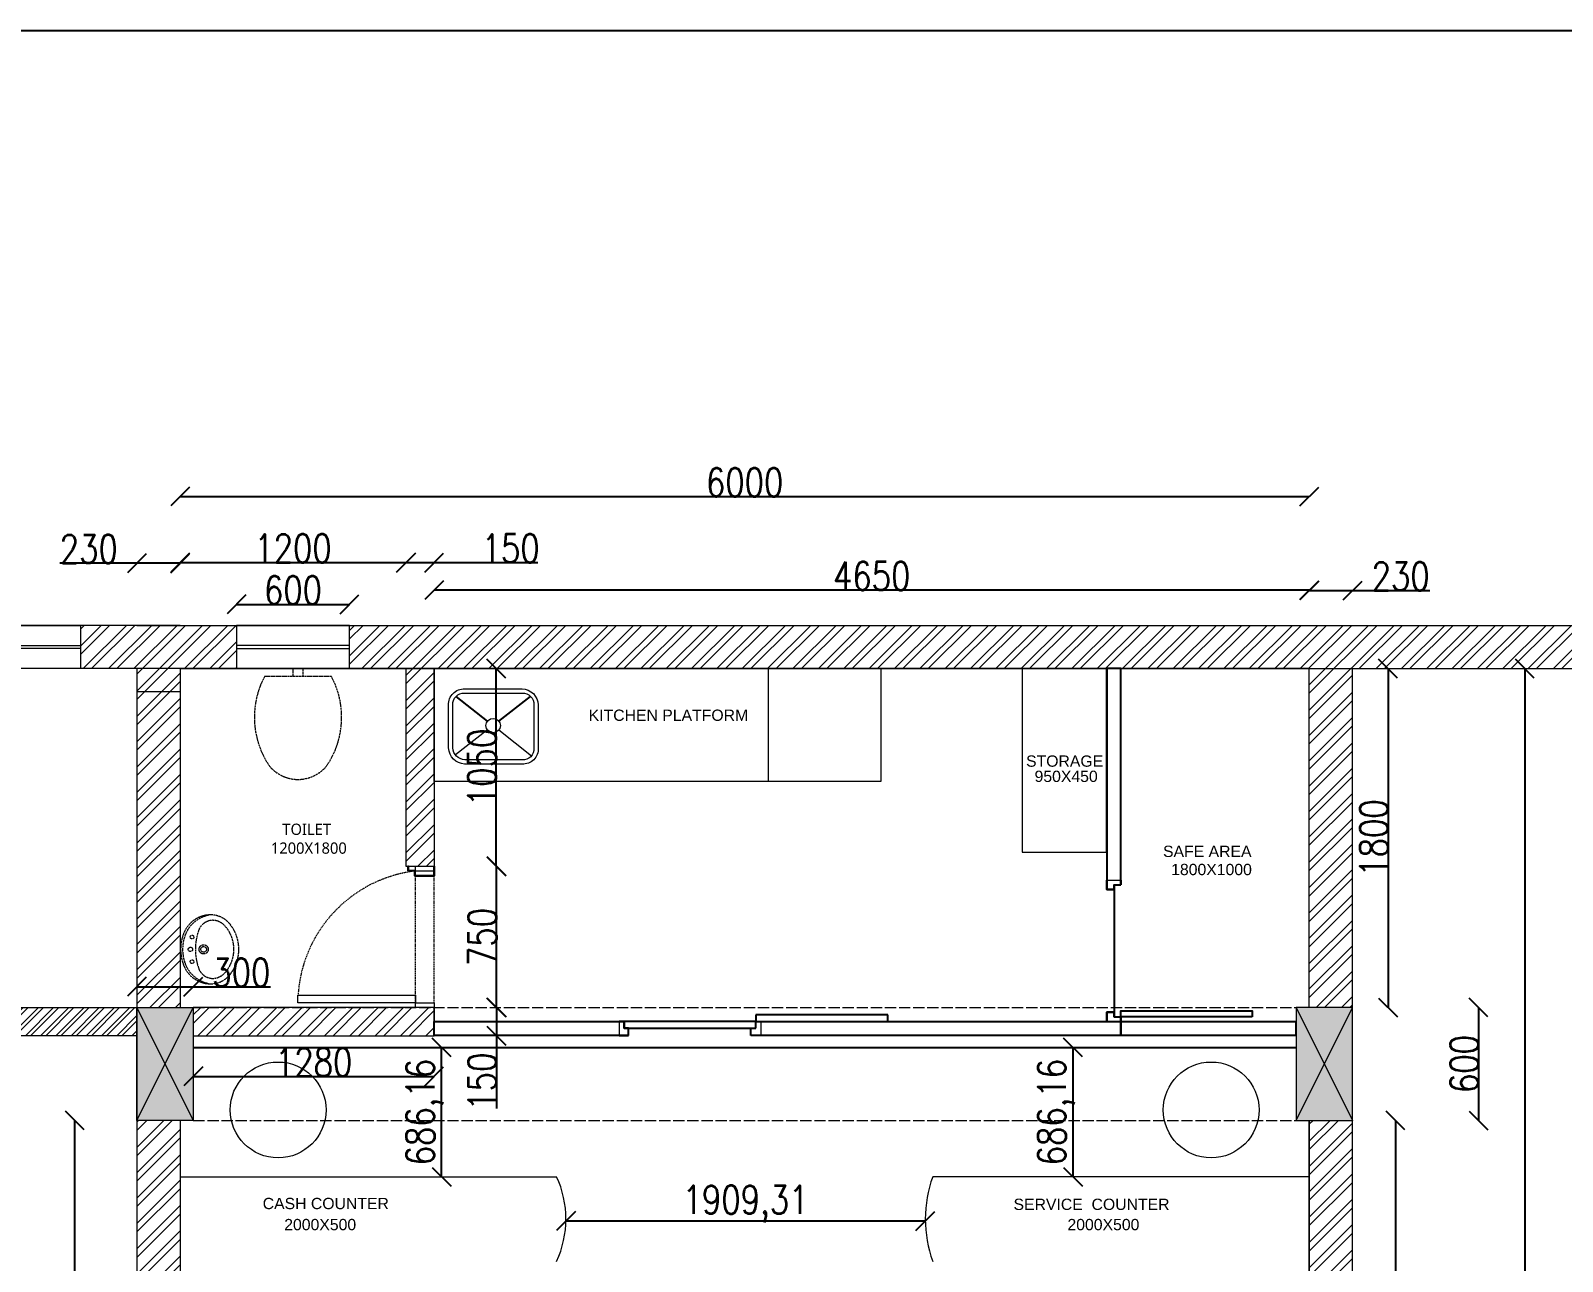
# Model space of a CAD drawing. Header units: millimetres. Extents: x 1926 to 160733, y 10813 to 39285.
# Drawn here: x 66529 to 74667, y 28778 to 35316 of the extents above; entities that cross this region are included whole.
import ezdxf

# ---------------------------------------------------------------- set-up
doc = ezdxf.new("R2010")
doc.units = ezdxf.units.MM
doc.linetypes.add('ACAD_ISO02W100', pattern=[15, 12, -3])
doc.linetypes.add('HIDDEN', pattern=[9.525, 6.35, -3.175])
doc.layers.get('Defpoints').update_dxf_attribs({"lineweight": 0})
for name, color, linetype, lineweight in [('C-DOOR', 7, 'HIDDEN', 0), ('COLOUNM', 7, 'Continuous', 0), ('FURN', 252, 'Continuous', 0), ('furn 2', 253, 'ACAD_ISO02W100', 0), ('furn1', 7, 'Continuous', 0), ('hatch', 7, 'Continuous', 0), ('wall', 250, 'Continuous', 0)]:
    doc.layers.add(name, color=color, linetype=linetype, lineweight=lineweight)
doc.layers.add('ELE', color=7, linetype='Continuous', lineweight=0, true_color=0x575c5a)
doc.layers.add('glass', color=7, linetype='Continuous', lineweight=5, true_color=0x0082ad)
doc.styles.add('DIM_FONT', font='SIMPLEX.shx', dxfattribs={"width": 0.8})
doc.styles.get("Standard").update_dxf_attribs({"font": 'arial.ttf'})
doc.dimstyles.new('ISO-25', dxfattribs={"dimtxt": 2.5, "dimasz": 2.5, "dimexe": 1.25, "dimexo": 0.625, "dimtad": 1, "dimtxsty": 'Standard', "dimcen": 2.5, "dimadec": 0, "dimazin": 0, "dimtfac": 1, "dimtmove": 0, "dimatfit": 3, "dimfxl": 1, "dimarcsym": 0})

# ---------------------------------------------------------------- blocks, each defined once
blk = doc.blocks.new('A$C51D124C1')
at = {"layer": 'C-DOOR'}
for p, q in [((25, 100), (725, 100)), ((25, 0), (725, 0))]:
    blk.add_line(p, q, dxfattribs=at)
blk.add_arc((21.1, 15.4), 709, 6.8545, 86.46385, dxfattribs=at)
blk.add_arc((21.1, 15.4), 709, 6.8545, 86.46385, dxfattribs=at)
at = {"layer": 'ELE'}
for points in [[(25, 725), (65, 725), (65, 100), (25, 100)], [(25, 725), (65, 725), (65, 100), (25, 100)], [(25, 0), (0, 0), (0, 100), (25, 100)], [(25, 0), (0, 0), (0, 100), (25, 100)], [(750, 0), (725, 0), (725, 100), (750, 100)], [(750, 0), (725, 0), (725, 100), (750, 100)]]:
    blk.add_lwpolyline(points, close=True, dxfattribs=at)
blk = doc.blocks.new('_Oblique')
at = {"color": 0, "linetype": 'ByBlock', "lineweight": -2}
blk.add_line((-0.5, -0.5), (0.5, 0.5), dxfattribs=at)
blk = doc.blocks.new('*D230')
at = {"color": 0, "lineweight": -2, "transparency": 16777216}
blk.add_line((69373.1, 28992.1), (71282.5, 28992.1), dxfattribs=at)
at = {"layer": 'Defpoints', "color": 0, "transparency": 16777216}
for p in [(69373.1, 29002.3), (71282.5, 29002.3), (71282.5, 28992.1)]:
    blk.add_point(p, dxfattribs=at)
at = {"color": 0, "lineweight": -2, "transparency": 16777216, "xscale": 100, "yscale": 100, "zscale": 100, "rotation": 180}
blk.add_blockref('_Oblique', (69373.1, 28992.1), dxfattribs=at)
at = {"color": 0, "lineweight": -2, "transparency": 16777216, "xscale": 100, "yscale": 100, "zscale": 100}
blk.add_blockref('_Oblique', (71282.5, 28992.1), dxfattribs=at)
at = {"color": 0, "transparency": 16777216, "insert": (70327.8, 29082), "char_height": 150, "attachment_point": 5, "style": 'DIM_FONT'}
blk.add_mtext('1909,31', dxfattribs=at)
blk = doc.blocks.new('*D244')
at = {"color": 0, "lineweight": -2, "transparency": 16777216}
blk.add_line((68712.7, 29227), (68712.7, 29913.2), dxfattribs=at)
at = {"layer": 'Defpoints', "color": 0, "transparency": 16777216}
for p in [(68703.4, 29913.2), (68712.7, 29913.2), (68703.4, 29227)]:
    blk.add_point(p, dxfattribs=at)
at = {"color": 0, "lineweight": -2, "transparency": 16777216, "xscale": 100, "yscale": 100, "zscale": 100}
for p, rotation in [((68712.7, 29913.2), 90), ((68712.7, 29227), 270)]:
    blk.add_blockref('_Oblique', p, dxfattribs=dict(at, rotation=rotation))
at = {"color": 0, "transparency": 16777216, "insert": (68622.7, 29570.1), "char_height": 150, "attachment_point": 5, "rotation": 90, "style": 'DIM_FONT'}
blk.add_mtext('686,16', dxfattribs=at)
blk = doc.blocks.new('*D245')
at = {"color": 0, "lineweight": -2, "transparency": 16777216}
blk.add_line((72067.3, 29227), (72067.3, 29913.2), dxfattribs=at)
at = {"layer": 'Defpoints', "color": 0, "transparency": 16777216}
for p in [(72067.3, 29913.2), (72067.3, 29913.2), (72067.3, 29227)]:
    blk.add_point(p, dxfattribs=at)
at = {"color": 0, "lineweight": -2, "transparency": 16777216, "xscale": 100, "yscale": 100, "zscale": 100}
for p, rotation in [((72067.3, 29913.2), 90), ((72067.3, 29227), 270)]:
    blk.add_blockref('_Oblique', p, dxfattribs=dict(at, rotation=rotation))
at = {"color": 0, "transparency": 16777216, "insert": (71977.4, 29570.1), "char_height": 150, "attachment_point": 5, "rotation": 90, "style": 'DIM_FONT'}
blk.add_mtext('686,16', dxfattribs=at)
blk = doc.blocks.new('*D272')
at = {"color": 0, "lineweight": -2, "transparency": 16777216}
blk.add_line((67322.9, 32489.3), (68522.9, 32489.3), dxfattribs=at)
at = {"layer": 'Defpoints', "color": 0, "transparency": 16777216}
for p in [(68522.9, 32489.3), (67322.9, 32072.6), (68522.9, 32072.6)]:
    blk.add_point(p, dxfattribs=at)
at = {"color": 0, "lineweight": -2, "transparency": 16777216, "xscale": 100, "yscale": 100, "zscale": 100, "rotation": 180}
blk.add_blockref('_Oblique', (67322.9, 32489.3), dxfattribs=at)
at = {"color": 0, "lineweight": -2, "transparency": 16777216, "xscale": 100, "yscale": 100, "zscale": 100}
blk.add_blockref('_Oblique', (68522.9, 32489.3), dxfattribs=at)
at = {"color": 0, "transparency": 16777216, "insert": (67922.9, 32565), "char_height": 150, "attachment_point": 5, "style": 'DIM_FONT'}
blk.add_mtext('1200', dxfattribs=at)
blk = doc.blocks.new('*D273')
at = {"color": 0, "lineweight": -2, "transparency": 16777216}
for p, q in [((68522.9, 32489.6), (68672.9, 32489.6)), ((68672.9, 32489.6), (69222.9, 32489.6))]:
    blk.add_line(p, q, dxfattribs=at)
at = {"layer": 'Defpoints', "color": 0, "transparency": 16777216}
for p in [(68522.9, 32489.6), (68522.9, 31926.2), (68672.9, 31926.2)]:
    blk.add_point(p, dxfattribs=at)
at = {"color": 0, "lineweight": -2, "transparency": 16777216, "xscale": 100, "yscale": 100, "zscale": 100, "rotation": 180}
blk.add_blockref('_Oblique', (68522.9, 32489.6), dxfattribs=at)
at = {"color": 0, "lineweight": -2, "transparency": 16777216, "xscale": 100, "yscale": 100, "zscale": 100}
blk.add_blockref('_Oblique', (68672.9, 32489.6), dxfattribs=at)
at = {"color": 0, "transparency": 16777216, "insert": (69079.4, 32565.3), "char_height": 150, "attachment_point": 5, "style": 'DIM_FONT'}
blk.add_mtext('150', dxfattribs=at)
blk = doc.blocks.new('*D274')
at = {"color": 0, "lineweight": -2, "transparency": 16777216}
blk.add_line((73322.9, 32343), (68672.9, 32343), dxfattribs=at)
at = {"layer": 'Defpoints', "color": 0, "transparency": 16777216}
for p in [(68672.9, 32343), (68672.9, 31926.2), (73322.9, 31926.2)]:
    blk.add_point(p, dxfattribs=at)
at = {"color": 0, "lineweight": -2, "transparency": 16777216, "xscale": 100, "yscale": 100, "zscale": 100, "rotation": 180}
blk.add_blockref('_Oblique', (68672.9, 32343), dxfattribs=at)
at = {"color": 0, "lineweight": -2, "transparency": 16777216, "xscale": 100, "yscale": 100, "zscale": 100}
blk.add_blockref('_Oblique', (73322.9, 32343), dxfattribs=at)
at = {"color": 0, "transparency": 16777216, "insert": (70997.9, 32418.6), "char_height": 150, "attachment_point": 5, "style": 'DIM_FONT'}
blk.add_mtext('4650', dxfattribs=at)
blk = doc.blocks.new('*D275')
at = {"color": 0, "lineweight": -2, "transparency": 16777216}
blk.add_line((73741.2, 31926.2), (73741.2, 30126.2), dxfattribs=at)
at = {"layer": 'Defpoints', "color": 0, "transparency": 16777216}
for p in [(73322.9, 31926.2), (73322.9, 30126.2), (73741.2, 30126.2)]:
    blk.add_point(p, dxfattribs=at)
at = {"color": 0, "lineweight": -2, "transparency": 16777216, "xscale": 100, "yscale": 100, "zscale": 100}
for p, rotation in [((73741.2, 31926.2), 90), ((73741.2, 30126.2), 270)]:
    blk.add_blockref('_Oblique', p, dxfattribs=dict(at, rotation=rotation))
at = {"color": 0, "transparency": 16777216, "insert": (73665.6, 31026.2), "char_height": 150, "attachment_point": 5, "rotation": 90, "style": 'DIM_FONT'}
blk.add_mtext('1800', dxfattribs=at)
blk = doc.blocks.new('*D276')
at = {"color": 0, "lineweight": -2, "transparency": 16777216}
blk.add_line((74221.8, 30126.2), (74221.8, 29526.2), dxfattribs=at)
at = {"layer": 'Defpoints', "color": 0, "transparency": 16777216}
for p in [(73252.9, 30126.2), (73252.9, 29526.2), (74221.8, 29526.2)]:
    blk.add_point(p, dxfattribs=at)
at = {"color": 0, "lineweight": -2, "transparency": 16777216, "xscale": 100, "yscale": 100, "zscale": 100}
for p, rotation in [((74221.8, 30126.2), 90), ((74221.8, 29526.2), 270)]:
    blk.add_blockref('_Oblique', p, dxfattribs=dict(at, rotation=rotation))
at = {"color": 0, "transparency": 16777216, "insert": (74146.2, 29826.2), "char_height": 150, "attachment_point": 5, "rotation": 90, "style": 'DIM_FONT'}
blk.add_mtext('600', dxfattribs=at)
blk = doc.blocks.new('*D277')
at = {"color": 0, "lineweight": -2, "transparency": 16777216}
blk.add_line((73780.6, 29526.2), (73780.6, 27426.2), dxfattribs=at)
at = {"layer": 'Defpoints', "color": 0, "transparency": 16777216}
for p in [(73322.9, 29526.2), (73322.9, 27426.2), (73780.6, 27426.2)]:
    blk.add_point(p, dxfattribs=at)
at = {"color": 0, "lineweight": -2, "transparency": 16777216, "xscale": 100, "yscale": 100, "zscale": 100}
for p, rotation in [((73780.6, 29526.2), 90), ((73780.6, 27426.2), 270)]:
    blk.add_blockref('_Oblique', p, dxfattribs=dict(at, rotation=rotation))
at = {"color": 0, "transparency": 16777216, "insert": (73705, 28476.2), "char_height": 150, "attachment_point": 5, "rotation": 90, "style": 'DIM_FONT'}
blk.add_mtext('2100', dxfattribs=at)
blk = doc.blocks.new('*D282')
at = {"color": 0, "lineweight": -2, "transparency": 16777216}
for p, q in [((67092.9, 32486), (66683.1, 32486)), ((67322.9, 32486), (67092.9, 32486))]:
    blk.add_line(p, q, dxfattribs=at)
at = {"layer": 'Defpoints', "color": 0, "transparency": 16777216}
for p in [(67322.9, 32486), (67092.9, 32000.9), (67322.9, 32000.9)]:
    blk.add_point(p, dxfattribs=at)
at = {"color": 0, "lineweight": -2, "transparency": 16777216, "xscale": 100, "yscale": 100, "zscale": 100, "rotation": 180}
blk.add_blockref('_Oblique', (67092.9, 32486), dxfattribs=at)
at = {"color": 0, "lineweight": -2, "transparency": 16777216, "xscale": 100, "yscale": 100, "zscale": 100}
blk.add_blockref('_Oblique', (67322.9, 32486), dxfattribs=at)
at = {"color": 0, "transparency": 16777216, "insert": (66838, 32561.6), "char_height": 150, "attachment_point": 5, "style": 'DIM_FONT'}
blk.add_mtext('230', dxfattribs=at)
blk = doc.blocks.new('*D283')
at = {"color": 0, "lineweight": -2, "transparency": 16777216}
blk.add_line((66763.8, 27426.2), (66763.8, 29526.2), dxfattribs=at)
at = {"layer": 'Defpoints', "color": 0, "transparency": 16777216}
for p in [(66763.8, 29526.2), (67092.9, 29526.2), (67099.3, 27426.2)]:
    blk.add_point(p, dxfattribs=at)
at = {"color": 0, "lineweight": -2, "transparency": 16777216, "xscale": 100, "yscale": 100, "zscale": 100}
for p, rotation in [((66763.8, 29526.2), 90), ((66763.8, 27426.2), 270)]:
    blk.add_blockref('_Oblique', p, dxfattribs=dict(at, rotation=rotation))
at = {"color": 0, "transparency": 16777216, "insert": (66688.1, 28476.2), "char_height": 150, "attachment_point": 5, "rotation": 90, "style": 'DIM_FONT'}
blk.add_mtext('2100', dxfattribs=at)
blk = doc.blocks.new('*D288')
at = {"color": 0, "lineweight": -2, "transparency": 16777216}
blk.add_line((67322.9, 32840.4), (73322.9, 32840.4), dxfattribs=at)
at = {"layer": 'Defpoints', "color": 0, "transparency": 16777216}
for p in [(73322.9, 32840.4), (67322.9, 32116.7), (73322.9, 32116.7)]:
    blk.add_point(p, dxfattribs=at)
at = {"color": 0, "lineweight": -2, "transparency": 16777216, "xscale": 100, "yscale": 100, "zscale": 100, "rotation": 180}
blk.add_blockref('_Oblique', (67322.9, 32840.4), dxfattribs=at)
at = {"color": 0, "lineweight": -2, "transparency": 16777216, "xscale": 100, "yscale": 100, "zscale": 100}
blk.add_blockref('_Oblique', (73322.9, 32840.4), dxfattribs=at)
at = {"color": 0, "transparency": 16777216, "insert": (70322.9, 32916), "char_height": 150, "attachment_point": 5, "style": 'DIM_FONT'}
blk.add_mtext('6000', dxfattribs=at)
blk = doc.blocks.new('*D289')
at = {"color": 0, "lineweight": -2, "transparency": 16777216}
blk.add_line((74468.1, 31926.2), (74468.1, 22926.2), dxfattribs=at)
at = {"layer": 'Defpoints', "color": 0, "transparency": 16777216}
for p in [(72643.5, 31926.2), (72643.5, 22926.2), (74468.1, 22926.2)]:
    blk.add_point(p, dxfattribs=at)
at = {"color": 0, "lineweight": -2, "transparency": 16777216, "xscale": 100, "yscale": 100, "zscale": 100}
for p, rotation in [((74468.1, 31926.2), 90), ((74468.1, 22926.2), 270)]:
    blk.add_blockref('_Oblique', p, dxfattribs=dict(at, rotation=rotation))
at = {"color": 0, "transparency": 16777216, "insert": (74392.5, 27426.2), "char_height": 150, "attachment_point": 5, "rotation": 90, "style": 'DIM_FONT'}
blk.add_mtext('9000', dxfattribs=at)
blk = doc.blocks.new('*D290')
at = {"color": 0, "lineweight": -2, "transparency": 16777216}
blk.add_line((67622.9, 32267.5), (68222.9, 32267.5), dxfattribs=at)
at = {"layer": 'Defpoints', "color": 0, "transparency": 16777216}
for p in [(68222.9, 32267.5), (67622.9, 32156.2), (68222.9, 32156.2)]:
    blk.add_point(p, dxfattribs=at)
at = {"color": 0, "lineweight": -2, "transparency": 16777216, "xscale": 100, "yscale": 100, "zscale": 100, "rotation": 180}
blk.add_blockref('_Oblique', (67622.9, 32267.5), dxfattribs=at)
at = {"color": 0, "lineweight": -2, "transparency": 16777216, "xscale": 100, "yscale": 100, "zscale": 100}
blk.add_blockref('_Oblique', (68222.9, 32267.5), dxfattribs=at)
at = {"color": 0, "transparency": 16777216, "insert": (67922.9, 32343.1), "char_height": 150, "attachment_point": 5, "style": 'DIM_FONT'}
blk.add_mtext('600', dxfattribs=at)
blk = doc.blocks.new('*D291')
at = {"color": 0, "lineweight": -2, "transparency": 16777216}
blk.add_line((67392.9, 29760.1), (68672.9, 29760.1), dxfattribs=at)
at = {"layer": 'Defpoints', "color": 0, "transparency": 16777216}
for p in [(67392.9, 29897.7), (68672.9, 29897.7), (68672.9, 29760.1)]:
    blk.add_point(p, dxfattribs=at)
at = {"color": 0, "lineweight": -2, "transparency": 16777216, "xscale": 100, "yscale": 100, "zscale": 100, "rotation": 180}
blk.add_blockref('_Oblique', (67392.9, 29760.1), dxfattribs=at)
at = {"color": 0, "lineweight": -2, "transparency": 16777216, "xscale": 100, "yscale": 100, "zscale": 100}
blk.add_blockref('_Oblique', (68672.9, 29760.1), dxfattribs=at)
at = {"color": 0, "transparency": 16777216, "insert": (68032.9, 29835.7), "char_height": 150, "attachment_point": 5, "style": 'DIM_FONT'}
blk.add_mtext('1280', dxfattribs=at)
blk = doc.blocks.new('*D292')
at = {"color": 0, "lineweight": -2, "transparency": 16777216}
for p, q in [((69003.6, 30126.2), (69003.6, 29976.2)), ((69003.6, 29976.2), (69003.6, 29589.3))]:
    blk.add_line(p, q, dxfattribs=at)
at = {"layer": 'Defpoints', "color": 0, "transparency": 16777216}
for p in [(68846.7, 30126.2), (69003.6, 30126.2), (68846.7, 29976.2)]:
    blk.add_point(p, dxfattribs=at)
at = {"color": 0, "lineweight": -2, "transparency": 16777216, "xscale": 100, "yscale": 100, "zscale": 100}
for p, rotation in [((69003.6, 30126.2), 90), ((69003.6, 29976.2), 270)]:
    blk.add_blockref('_Oblique', p, dxfattribs=dict(at, rotation=rotation))
at = {"color": 0, "transparency": 16777216, "insert": (68928, 29732.7), "char_height": 150, "attachment_point": 5, "rotation": 90, "style": 'DIM_FONT'}
blk.add_mtext('150', dxfattribs=at)
blk = doc.blocks.new('*D293')
at = {"color": 0, "lineweight": -2, "transparency": 16777216}
blk.add_line((69004.7, 30126.2), (69004.7, 30876.2), dxfattribs=at)
at = {"layer": 'Defpoints', "color": 0, "transparency": 16777216}
for p in [(68672.9, 30876.2), (69004.7, 30876.2), (68672.9, 30126.2)]:
    blk.add_point(p, dxfattribs=at)
at = {"color": 0, "lineweight": -2, "transparency": 16777216, "xscale": 100, "yscale": 100, "zscale": 100}
for p, rotation in [((69004.7, 30876.2), 90), ((69004.7, 30126.2), 270)]:
    blk.add_blockref('_Oblique', p, dxfattribs=dict(at, rotation=rotation))
at = {"color": 0, "transparency": 16777216, "insert": (68929.1, 30501.2), "char_height": 150, "attachment_point": 5, "rotation": 90, "style": 'DIM_FONT'}
blk.add_mtext('750', dxfattribs=at)
blk = doc.blocks.new('*D294')
at = {"color": 0, "lineweight": -2, "transparency": 16777216}
blk.add_line((69003.2, 30876.2), (69003.2, 31926.2), dxfattribs=at)
at = {"layer": 'Defpoints', "color": 0, "transparency": 16777216}
for p in [(68672.9, 31926.2), (69003.2, 31926.2), (68672.9, 30876.2)]:
    blk.add_point(p, dxfattribs=at)
at = {"color": 0, "lineweight": -2, "transparency": 16777216, "xscale": 100, "yscale": 100, "zscale": 100}
for p, rotation in [((69003.2, 31926.2), 90), ((69003.2, 30876.2), 270)]:
    blk.add_blockref('_Oblique', p, dxfattribs=dict(at, rotation=rotation))
at = {"color": 0, "transparency": 16777216, "insert": (68927.5, 31401.2), "char_height": 150, "attachment_point": 5, "rotation": 90, "style": 'DIM_FONT'}
blk.add_mtext('1050', dxfattribs=at)
blk = doc.blocks.new('*D295')
at = {"color": 0, "lineweight": -2, "transparency": 16777216}
for p, q in [((67092.9, 30236.4), (67392.9, 30236.4)), ((67392.9, 30236.4), (67802.7, 30236.4))]:
    blk.add_line(p, q, dxfattribs=at)
at = {"layer": 'Defpoints', "color": 0, "transparency": 16777216}
for p in [(67392.9, 30236.4), (67092.9, 30126.2), (67392.9, 30126.2)]:
    blk.add_point(p, dxfattribs=at)
at = {"color": 0, "lineweight": -2, "transparency": 16777216, "xscale": 100, "yscale": 100, "zscale": 100, "rotation": 180}
blk.add_blockref('_Oblique', (67092.9, 30236.4), dxfattribs=at)
at = {"color": 0, "lineweight": -2, "transparency": 16777216, "xscale": 100, "yscale": 100, "zscale": 100}
blk.add_blockref('_Oblique', (67392.9, 30236.4), dxfattribs=at)
at = {"color": 0, "transparency": 16777216, "insert": (67647.8, 30312.1), "char_height": 150, "attachment_point": 5, "style": 'DIM_FONT'}
blk.add_mtext('300', dxfattribs=at)
blk = doc.blocks.new('*D297')
at = {"color": 0, "lineweight": -2, "transparency": 16777216}
for p, q in [((73322.9, 32341.6), (73552.9, 32341.6)), ((73552.9, 32341.6), (73962.7, 32341.6))]:
    blk.add_line(p, q, dxfattribs=at)
at = {"layer": 'Defpoints', "color": 0, "transparency": 16777216}
for p in [(73552.9, 32341.6), (73322.9, 31926.2), (73552.9, 31926.2)]:
    blk.add_point(p, dxfattribs=at)
at = {"color": 0, "lineweight": -2, "transparency": 16777216, "xscale": 100, "yscale": 100, "zscale": 100, "rotation": 180}
blk.add_blockref('_Oblique', (73322.9, 32341.6), dxfattribs=at)
at = {"color": 0, "lineweight": -2, "transparency": 16777216, "xscale": 100, "yscale": 100, "zscale": 100}
blk.add_blockref('_Oblique', (73552.9, 32341.6), dxfattribs=at)
at = {"color": 0, "transparency": 16777216, "insert": (73807.8, 32417.2), "char_height": 150, "attachment_point": 5, "style": 'DIM_FONT'}
blk.add_mtext('230', dxfattribs=at)

msp = doc.modelspace()

# ---------------------------------------------------------------- hatches: boundary and pattern name
at = {"layer": 'hatch', "linetype": 'Continuous', "ltscale": 3, "true_color": 0xc7c8ca}
h = msp.add_hatch(dxfattribs=at)
h.set_pattern_fill('ANSI32', color=9, scale=10)
h.set_pattern_definition([(45, (-1096246.76, 18299.64), (-67.351921, 67.351921), []), (45, (-1096201.85, 18299.64), (-67.351921, 67.351921), [])])
h.paths.add_polyline_path([(73552.894, 31926.232), (73322.894, 31926.232), (73322.894, 30126.232), (73552.894, 30126.232)])
h.paths.add_polyline_path([(68672.894, 31926.232), (68522.894, 31926.232), (68522.894, 30876.232), (68672.894, 30876.232)])
h.paths.add_polyline_path([(67322.894, 31926.232), (67092.894, 31926.232), (67092.894, 30126.232), (67322.894, 30126.232)])
h.paths.add_polyline_path([(68672.894, 30126.232), (67392.894, 30126.232), (67392.894, 29976.232), (68672.894, 29976.232)])
h.paths.add_polyline_path([(67322.894, 29526.232), (67092.894, 29526.232), (67092.894, 27426.232), (67322.894, 27426.232)])
h.paths.add_polyline_path([(67322.894, 27126.232), (67092.894, 27126.232), (67092.894, 25026.232), (67322.894, 25026.232)])
h.paths.add_polyline_path([(73552.894, 27126.232), (73322.894, 27126.232), (73322.894, 25026.232), (73552.894, 25026.232)])
h.paths.add_polyline_path([(67322.894, 24426.232), (67092.894, 24426.232), (67092.894, 22926.232), (67322.894, 22926.232)])
h.paths.add_polyline_path([(73552.894, 24426.232), (73322.894, 24426.232), (73322.894, 22926.232), (73552.894, 22926.232)])
h.paths.add_polyline_path([(73552.894, 29526.232), (73322.894, 29526.232), (73322.894, 27426.232), (73552.894, 27426.232)])
h.paths.add_polyline_path([(67608.509, 30828.781), (68416.475, 30828.781), (68416.475, 31299.653), (67608.509, 31299.653)], flags=9)
h.paths.add_polyline_path([(64277.195, 12656.425), (72249.841, 12656.425), (72249.841, 13377.673), (64277.195, 13377.673)], flags=9)
h.paths.add_polyline_path([(73597.497, 29717.371), (74010.15, 29717.371), (74010.15, 30026.478), (73597.497, 30026.478)], flags=9)
h.paths.add_polyline_path([(73597.497, 27132.34), (74010.15, 27132.34), (74010.15, 27441.446), (73597.497, 27441.446)], flags=9)
h.paths.add_polyline_path([(73597.497, 24617.371), (74010.15, 24617.371), (74010.15, 24926.478), (73597.497, 24926.478)], flags=9)
h.paths.add_polyline_path([(66668.025, 29717.371), (67080.679, 29717.371), (67080.679, 30026.478), (66668.025, 30026.478)], flags=9)
h.paths.add_polyline_path([(66668.025, 27132.34), (67080.679, 27132.34), (67080.679, 27441.446), (66668.025, 27441.446)], flags=9)
h.paths.add_polyline_path([(65663.947, 10813.117), (74908.588, 10813.117), (74908.588, 11901.803), (65663.947, 11901.803)], flags=9)
h.paths.add_polyline_path([(79535.122, 11504.023), (80013.783, 11504.023), (80013.783, 12223.898), (79535.122, 12223.898)], flags=9)
h.paths.add_polyline_path([(64178.558, 13420.952), (72316.495, 13420.952), (72316.495, 14509.638), (64178.558, 14509.638)], flags=9)
h.paths.add_polyline_path([(62141.192, 12843.246), (63012.528, 12843.246), (63012.528, 14282.683), (62141.192, 14282.683)], flags=9)
h.paths.add_polyline_path([(63005.734, 13005.642), (64090.816, 13005.642), (64090.816, 14094.328), (63005.734, 14094.328)], flags=9)
h.paths.add_polyline_path([(71379.237, 20336.578), (72799.96, 20336.578), (72799.96, 20783.641), (71379.237, 20783.641)], flags=9)
h.paths.add_polyline_path([(68120.733, 17879.395), (69541.457, 17879.395), (69541.457, 18326.458), (68120.733, 18326.458)], flags=9)
h.paths.add_polyline_path([(69658.336, 27956.008), (71719.862, 27956.008), (71719.862, 28897.837), (69658.336, 28897.837)], flags=9)
h.paths.add_polyline_path([(77939.309, 21173.094), (79345.184, 21173.094), (79345.184, 21620.156), (77939.309, 21620.156)], flags=9)
h.paths.add_polyline_path([(77734.852, 18289.92), (79649.83, 18289.92), (79649.83, 18736.982), (77734.852, 18736.982)], flags=9)
h.paths.add_polyline_path([(66668.025, 24617.371), (67080.679, 24617.371), (67080.679, 24926.478), (66668.025, 24926.478)], flags=9)
h.paths.add_polyline_path([(74820.905, 26478.202), (76525.289, 26478.202), (76525.289, 27424.414), (74820.905, 27424.414)], flags=9)
h.paths.add_polyline_path([(64477.237, 26478.202), (65990.549, 26478.202), (65990.549, 27424.414), (64477.237, 27424.414)], flags=9)
h.paths.add_polyline_path([(70592.972, 22544.45), (71003.102, 22544.45), (71003.102, 22963.281), (70592.972, 22963.281)], flags=9)
h.paths.add_polyline_path([(68222.894, 32156.232), (68222.894, 31926.232), (73552.894, 31926.232), (77245.006, 31926.232), (77245.006, 32156.232)])
h.paths.add_polyline_path([(66192.894, 31926.232), (66192.894, 32156.232), (63400.781, 32156.232), (63400.781, 31926.232)])
h.paths.add_polyline_path([(66792.894, 32156.232), (66792.894, 31926.232), (67622.894, 31926.232), (67622.894, 32156.232)])
h = msp.add_hatch(dxfattribs=at)
h.set_pattern_fill('ANSI32', color=9, scale=6)
h.set_pattern_definition([(45, (-1096246.755, 18299.645), (-40.4111525, 40.4111525), []), (45, (-1096219.815, 18299.645), (-40.4111525, 40.4111525), [])])
h.paths.add_polyline_path([(67092.894, 30126.232), (65742.894, 30126.232), (65742.894, 29976.232), (67092.894, 29976.232)])
at = {"layer": 'wall', "true_color": 0xc7c8ca}
h = msp.add_hatch(color=9, dxfattribs=at)
h.dxf.hatch_style = 1
h.paths.add_polyline_path([(73552.894, 30126.232), (73252.894, 30126.232), (73252.894, 29526.232), (73552.894, 29526.232)])
h.paths.add_polyline_path([(67392.894, 30126.232), (67092.894, 30126.232), (67092.894, 29526.232), (67392.894, 29526.232)])
h.paths.add_polyline_path([(67392.894, 27426.232), (67092.894, 27426.232), (67092.894, 27126.232), (67392.894, 27126.232)])
h.paths.add_polyline_path([(73552.894, 27426.232), (73252.894, 27426.232), (73252.894, 27126.232), (73552.894, 27126.232)])
h.paths.add_polyline_path([(73552.894, 25026.232), (73252.894, 25026.232), (73252.894, 24426.232), (73552.894, 24426.232)])
h.paths.add_polyline_path([(67392.894, 25026.232), (67092.894, 25026.232), (67092.894, 24426.232), (67392.894, 24426.232)])

# ---------------------------------------------------------------- linework, layer by layer
for p, q in [((72247.171, 30950.778), (72247.171, 31926.232)), ((68956.288, 31647.516), (68789.587, 31778.454)), ((69016.436, 31647.382), (69185.44, 31778.913)), ((68570.084, 30852.76), (68534.221, 30852.76)), ((72285.415, 30778.654), (72321.277, 30778.654)), ((72285.415, 30752.36), (72285.415, 30102.047)), ((69681.665, 30051.84), (69655.371, 30051.84)), ((69681.665, 30015.978), (69681.665, 30051.84)), ((70382.17, 30015.978), (70382.17, 30051.84)), ((70382.17, 30051.84), (70408.479, 30051.84)), ((72285.415, 30075.753), (72321.277, 30075.753)), ((69655.371, 29977.72), (69705.578, 29977.72)), ((69705.578, 30015.978), (69681.665, 30015.978)), ((69705.578, 29977.72), (69705.578, 30015.978)), ((69705.578, 30015.978), (70355.876, 30015.978)), ((70355.876, 29977.72), (70355.876, 30015.978)), ((70355.876, 30015.978), (70382.17, 30015.978)), ((70408.479, 29977.72), (70355.876, 29977.72)), ((67393.815, 29913.168), (73251.315, 29913.168))]:
    msp.add_line(p, q)
for points in [[(58922.849, 35315.561), (81460.003, 35315.561), (81460.003, 12463.975), (58922.849, 12463.975)], [(68534.221, 30852.76), (68534.221, 30852.76), (68534.221, 30852.76), (68534.221, 30852.76), (68534.221, 30876.673), (68534.221, 30876.673), (68534.221, 30876.673), (68534.221, 30876.673)], [(68570.084, 30826.465), (68570.084, 30826.465), (68570.084, 30826.465), (68570.084, 30826.465), (68570.084, 30852.76), (68570.084, 30852.76), (68570.084, 30852.76), (68570.084, 30852.76)], [(68672.894, 30876.673), (68672.894, 30876.673), (68672.894, 30876.673), (68672.894, 30876.673), (68672.894, 30826.465), (68672.894, 30826.465), (68672.894, 30826.465), (68672.894, 30826.465)], [(68672.894, 30826.465), (68672.894, 30826.465), (68570.084, 30826.465), (68570.084, 30826.465), (68570.084, 30826.465), (68570.084, 30826.465), (68672.894, 30826.465), (68672.894, 30826.465)], [(72247.171, 30802.56), (72247.171, 30802.56), (72247.171, 30802.56), (72247.171, 30802.56), (72247.171, 30752.352), (72247.171, 30752.352), (72247.171, 30752.352), (72247.171, 30752.352)], [(72285.415, 30752.36), (72285.415, 30752.36), (72285.415, 30752.36), (72285.415, 30752.36), (72285.415, 30778.654), (72285.415, 30778.654), (72285.415, 30778.654), (72285.415, 30778.654)], [(72321.277, 30778.654), (72321.277, 30778.654), (72321.277, 30778.654), (72321.277, 30778.654), (72321.277, 30802.567), (72321.277, 30802.567), (72321.277, 30802.567), (72321.277, 30802.567)], [(72247.171, 30752.36), (72247.171, 30752.36), (72285.415, 30752.36), (72285.415, 30752.36), (72285.415, 30752.36), (72285.415, 30752.36), (72247.171, 30752.36), (72247.171, 30752.36)], [(70382.17, 30015.978), (70382.17, 30015.978), (70382.17, 30051.84), (70382.17, 30051.84), (69681.665, 30051.84), (69681.665, 30051.84), (69681.665, 30015.978), (69681.665, 30015.978)], [(72247.171, 30102.04), (72247.171, 30102.04), (72285.415, 30102.047), (72285.415, 30102.047), (72285.415, 30102.047), (72285.415, 30102.047), (72247.171, 30102.04), (72247.171, 30102.04)], [(72247.171, 30051.833), (72247.171, 30051.833), (72247.171, 30051.833), (72247.171, 30051.833), (72247.171, 30102.04), (72247.171, 30102.04), (72247.171, 30102.04), (72247.171, 30102.04)], [(72285.415, 30102.047), (72285.415, 30102.047), (72285.415, 30102.047), (72285.415, 30102.047), (72285.415, 30075.753), (72285.415, 30075.753), (72285.415, 30075.753), (72285.415, 30075.753)], [(73019.401, 30075.753), (73019.401, 30075.753), (72321.277, 30075.753), (72321.277, 30075.753), (72321.277, 30109.22), (72321.277, 30109.22), (73019.401, 30109.22), (73019.401, 30109.22)], [(72321.277, 30075.753), (72321.277, 30075.753), (72321.277, 30075.753), (72321.277, 30075.753), (72321.277, 30051.84), (72321.277, 30051.84), (72321.277, 30051.84), (72321.277, 30051.84)], [(72321.277, 30051.84), (73251.315, 30051.84), (73251.315, 29977.72), (72321.277, 29977.72)]]:
    msp.add_lwpolyline(points, close=True)
for points in [[(72321.277, 30778.654), (72321.277, 31926.232), (72247.171, 31926.232), (72247.171, 30752.36)], [(69705.578, 29977.72), (68672.894, 29977.72), (68672.894, 30051.833), (69681.665, 30051.833)], [(70408.479, 30051.833), (72321.277, 30051.837), (72321.277, 29977.724), (70408.479, 29977.72)], [(72247.171, 30102.04), (72247.171, 30051.837), (72321.277, 30051.837), (72321.277, 30109.22)]]:
    msp.add_lwpolyline(points)
at = {"linetype": 'ACAD_ISO02W100', "ltscale": 0.2}
msp.add_lwpolyline([(71082.675, 30051.84), (71082.675, 30051.84), (71082.675, 30087.703), (71082.675, 30087.703), (70382.17, 30087.703), (70382.17, 30087.703), (70382.17, 30051.84), (70382.17, 30051.84)], close=True, dxfattribs=at)
at = {"layer": 'COLOUNM'}
for points in [[(67092.894, 30126.232), (67392.894, 30126.232), (67392.894, 29526.232), (67092.894, 29526.232)], [(73552.894, 30126.232), (73252.894, 30126.232), (73252.894, 29526.232), (73552.894, 29526.232)]]:
    msp.add_lwpolyline(points, close=True, dxfattribs=at)
at = {"layer": 'furn 2'}
for p, q in [((67924.32, 31887.006), (67924.32, 31924.806)), ((67974.72, 31924.806), (67974.72, 31887.006)), ((67773.12, 31887.006), (68125.92, 31887.006))]:
    msp.add_line(p, q, dxfattribs=at)
at = {"layer": 'furn 2', "ltscale": 5}
for p, q in [((67392.894, 30126.232), (73252.894, 30126.232)), ((67392.894, 29526.232), (73252.894, 29526.232))]:
    msp.add_line(p, q, dxfattribs=at)
at = {"layer": 'furn 2'}
for centre, radius in [((67377.924, 30434.964), 11.449), ((67386.429, 30500.385), 9.813), ((67447.924, 30434.964), 24.533), ((67447.924, 30434.964), 15.047), ((67386.429, 30369.544), 9.813)]:
    msp.add_circle(centre, radius, dxfattribs=at)
for centre, radius, start, end in [((68177.465, 31668.224), 459.74, 151.5832219, 214.4423531), ((67721.575, 31668.224), 459.74, 325.5576469, 28.4167781), ((67949.52, 31535.077), 197.378, 220, 320), ((67485.541, 30464.404), 153.738, 90, 157.2855887), ((67507.554, 30450.83), 168.754, 100.9967463, 157.8207398), ((67485.541, 30487.301), 130.841, 39.0829067, 90), ((67555.868, 30434.964), 229.979, 157.2855884, 180), ((67698.485, 30434.964), 294.393, 159.6415374, 180), ((67497.003, 30509.729), 79.486, 62.9310067, 159.6415389), ((67485.541, 30487.301), 104.673, 39.0829067, 62.9310039), ((67421.102, 30434.964), 187.688, 0, 39.0829071), ((67421.102, 30434.964), 213.856, 0, 39.0829071), ((67555.868, 30434.964), 219.511, 158.7467458, 180), ((67555.868, 30434.964), 229.979, 180, 202.7144116), ((67555.868, 30434.964), 219.511, 180, 201.2532542), ((67698.485, 30434.964), 294.393, 180, 200.3584626), ((67421.102, 30434.964), 187.688, 320.9170929, 0), ((67421.102, 30434.964), 213.856, 320.9170929, 0), ((67485.541, 30405.525), 153.738, 202.7144113, 270), ((67507.554, 30419.099), 168.754, 202.1792602, 259.0032537), ((67497.003, 30360.2), 79.486, 200.3584611, 297.0689933), ((67485.541, 30382.628), 130.841, 270, 320.9170933), ((67485.541, 30382.628), 104.673, 297.0689961, 320.9170933)]:
    msp.add_arc(centre, radius, start, end, dxfattribs=at)
at = {"layer": 'furn1'}
for p, q in [((70446.885, 31926.232), (70446.885, 31326.142)), ((71797.688, 31926.232), (71797.688, 30950.778)), ((68956.183, 31600.488), (68786.203, 31468.198)), ((69016.331, 31600.354), (69190.813, 31463.306)), ((71797.688, 30950.778), (72247.171, 30950.778)), ((67322.091, 29227.008), (69323.206, 29227.008)), ((73323.039, 29227.008), (71321.925, 29227.008))]:
    msp.add_line(p, q, dxfattribs=at)
msp.add_lwpolyline([(71046.976, 31326.142), (68672.894, 31326.142), (68672.894, 31926.232), (71046.976, 31926.232)], close=True, dxfattribs=at)
for points in [[(68749.395, 31733.297, -0.43123464), (68834.744, 31818.645), (69139.824, 31818.645, -0.40806384), (69225.173, 31733.297), (69225.173, 31504.732, -0.46256141), (69139.824, 31419.383), (68834.744, 31419.383, -0.37857934), (68749.395, 31504.732)], [(68771.909, 31733.648, -0.43417438), (68834.393, 31796.131), (69141.366, 31796.131, -0.43817631), (69202.658, 31734.838), (69202.658, 31503.742, -0.47156038), (69140.814, 31441.898), (68835.486, 31441.898, -0.37321963), (68771.909, 31505.475)]]:
    msp.add_lwpolyline(points, format="xyb", close=True, dxfattribs=at)
for centre, radius in [((68986.31, 31623.935), 38.176), ((67843.839, 29581.993), 254.528), ((72801.291, 29581.993), 254.528)]:
    msp.add_circle(centre, radius, dxfattribs=at)
for centre, radius, start, end in [((68842.476, 29002.266), 530.669, 334.9438634, 25.0561366), ((71941.97, 29002.266), 659.519, 160.0764528, 199.9235472)]:
    msp.add_arc(centre, radius, start, end, dxfattribs=at)
at = {"layer": 'glass', "linetype": 'Continuous'}
for points in [[(66792.894, 32033.208), (66192.894, 32033.208), (66192.894, 32049.256), (66792.894, 32049.256)], [(67622.894, 32033.208), (68222.894, 32033.208), (68222.894, 32049.256), (67622.894, 32049.256)]]:
    msp.add_lwpolyline(points, close=True, dxfattribs=at)
at = {"layer": 'wall'}
for p, q in [((67322.894, 32156.232), (63400.781, 32156.232)), ((67092.894, 32156.232), (73552.894, 32156.232)), ((73322.894, 32156.232), (77245.006, 32156.232)), ((67322.894, 31926.232), (63400.781, 31926.232)), ((67092.894, 31926.232), (67092.894, 22626.232)), ((67092.894, 31926.232), (67092.894, 30126.232)), ((67322.894, 31926.232), (73322.894, 31926.232)), ((67322.894, 31926.232), (67322.894, 30126.232)), ((68522.894, 31926.232), (68522.894, 30876.232)), ((68672.894, 31926.232), (68672.894, 30876.232)), ((73322.894, 31926.232), (77245.006, 31926.232)), ((73552.894, 22626.232), (73552.894, 31926.232)), ((67322.894, 31802.253), (67092.894, 31802.253)), ((68522.894, 30876.232), (68672.894, 30876.232)), ((72247.171, 30802.56), (72321.277, 30802.567)), ((67092.894, 29526.232), (67392.894, 30126.232)), ((67092.894, 30126.232), (67392.894, 29526.232)), ((68672.894, 30126.232), (68672.894, 29976.232)), ((73252.894, 29526.232), (73552.894, 30126.232)), ((73252.894, 30126.232), (73552.894, 29526.232)), ((69655.371, 30051.84), (69655.371, 29977.72)), ((70408.479, 30051.833), (70408.479, 29977.72)), ((67322.894, 29526.232), (67322.894, 27426.232)), ((73322.894, 29526.232), (73322.894, 27426.232))]:
    msp.add_line(p, q, dxfattribs=at)
for points in [[(66792.894, 31926.232), (66192.894, 31926.232), (66192.894, 32156.232), (66792.894, 32156.232)], [(67622.894, 31926.232), (68222.894, 31926.232), (68222.894, 32156.232), (67622.894, 32156.232)], [(67092.894, 29976.232), (65742.894, 29976.232), (65742.894, 30126.232), (67092.894, 30126.232)], [(67392.894, 29976.232), (68672.894, 29976.232), (68672.894, 30126.232), (67392.894, 30126.232)]]:
    msp.add_lwpolyline(points, close=True, dxfattribs=at)
for points in [[(73322.894, 30126.232), (73322.894, 31926.232), (67322.894, 31926.232), (67322.894, 30126.232)], [(67322.894, 29526.232), (67322.894, 27426.232)], [(73322.894, 27426.232), (73322.894, 29526.232)]]:
    msp.add_lwpolyline(points, dxfattribs=at)

# ---------------------------------------------------------------- block references
at = {"layer": 'FURN', "color": 1, "rotation": 90}
msp.add_blockref('A$C51D124C1', (68672.894, 30126.232), dxfattribs=at)

# ---------------------------------------------------------------- texts
for s, p in [('KITCHEN PLATFORM', (69493.819, 31648.746)), ('STORAGE ', (71817.815, 31405.157)), ('950X450', (71863.056, 31324.218)), ('SAFE AREA ', (72545.548, 30925.649)), ('1800X1000', (72588.843, 30829.242)), ('CASH COUNTER ', (67761.828, 29054.912)), ('SERVICE  COUNTER ', (71751.244, 29050.552)), ('2000X500', (67876.25, 28942.928)), ('2000X500', (72037.745, 28942.928))]:
    msp.add_text(s, height=60).set_placement(p)
at = {"insert": (67805.199, 31102.897), "char_height": 60, "width": 3654.03025, "attachment_point": 1}
msp.add_mtext('{\\fMicrosoft YaHei UI Light|b0|i0|c0|p34;\\C256;\\c0;   TOILET\\P1200X1800}', dxfattribs=at)

# ---------------------------------------------------------------- dimensions: what is measured, and where the dimension line sits
for base, p1, p2, picture, middle in [((73322.894, 32840.381), (67322.894, 32116.736), (73322.894, 32116.736), '*D288', (70322.894, 32916.006)), ((68522.894, 32489.349), (67322.894, 32072.558), (68522.894, 32072.558), '*D272', (67922.894, 32564.974)), ((68672.894, 32343.023), (73322.894, 31926.232), (68672.894, 31926.232), '*D274', (70997.894, 32418.648)), ((73552.894, 32341.59), (73322.894, 31926.232), (73552.894, 31926.232), '*D297', (73807.804, 32417.215)), ((68222.894, 32267.494), (67622.894, 32156.232), (68222.894, 32156.232), '*D290', (67922.894, 32343.119)), ((67392.894, 30236.437), (67092.894, 30126.232), (67392.894, 30126.232), '*D295', (67647.804, 30312.062)), ((68672.894, 29760.121), (67392.894, 29897.74), (68672.894, 29897.74), '*D291', (68032.894, 29835.746)), ((71282.451, 28992.13), (69373.145, 29002.266), (71282.451, 29002.266), '*D230', (70327.798, 29082.041))]:
    dim = msp.add_linear_dim(base=base, p1=p1, p2=p2, dimstyle='ISO-25', override={"dimtxt": 150, "dimasz": 100, "dimtxsty": 'DIM_FONT', "dimblk1": 'Oblique', "dimblk2": 'Oblique', "dimsah": 1, "dimse1": 1, "dimse2": 1})
    dim.commit()
    dim.dimension.update_dxf_attribs({"geometry": picture, "text_midpoint": middle})
for base, p1, p2, picture, middle in [((67322.894, 32485.961), (67092.894, 32000.876), (67322.894, 32000.876), '*D282', (66837.983, 32485.961)), ((68522.894, 32489.632), (68672.894, 31926.232), (68522.894, 31926.232), '*D273', (69079.43, 32489.632))]:
    dim = msp.add_linear_dim(base=base, p1=p1, p2=p2, dimstyle='ISO-25', override={"dimtxt": 150, "dimasz": 100, "dimtxsty": 'DIM_FONT', "dimblk1": 'Oblique', "dimblk2": 'Oblique', "dimsah": 1, "dimse1": 1, "dimse2": 1})
    dim.commit()
    dim.dimension.update_dxf_attribs({"geometry": picture, "text_midpoint": middle, "dimtype": 160})
for base, p1, p2, picture, middle in [((69003.155, 31926.232), (68672.894, 30876.232), (68672.894, 31926.232), '*D294', (68927.53, 31401.232)), ((74468.092, 22926.232), (72643.461, 31926.232), (72643.461, 22926.232), '*D289', (74392.467, 27426.232)), ((73741.22, 30126.232), (73322.894, 31926.232), (73322.894, 30126.232), '*D275', (73665.595, 31026.232)), ((69004.731, 30876.232), (68672.894, 30126.232), (68672.894, 30876.232), '*D293', (68929.106, 30501.232)), ((74221.809, 29526.232), (73252.894, 30126.232), (73252.894, 29526.232), '*D276', (74146.184, 29826.232)), ((68712.658, 29913.168), (68703.373, 29227.008), (68703.373, 29913.168), '*D244', (68622.747, 29570.088)), ((72067.305, 29913.168), (72067.305, 29227.008), (72067.305, 29913.168), '*D245', (71977.394, 29570.088)), ((66763.767, 29526.232), (67099.295, 27426.232), (67092.894, 29526.232), '*D283', (66688.142, 28476.232)), ((73780.639, 27426.232), (73322.894, 29526.232), (73322.894, 27426.232), '*D277', (73705.014, 28476.232))]:
    dim = msp.add_linear_dim(base=base, p1=p1, p2=p2, angle=90, dimstyle='ISO-25', override={"dimtxt": 150, "dimasz": 100, "dimtxsty": 'DIM_FONT', "dimblk1": 'Oblique', "dimblk2": 'Oblique', "dimsah": 1, "dimse1": 1, "dimse2": 1})
    dim.commit()
    dim.dimension.update_dxf_attribs({"geometry": picture, "text_midpoint": middle})
dim = msp.add_linear_dim(base=(69003.643, 30126.232), p1=(68846.731, 29976.232), p2=(68846.731, 30126.232), angle=90, dimstyle='ISO-25', override={"dimtxt": 150, "dimasz": 100, "dimtxsty": 'DIM_FONT', "dimblk1": 'Oblique', "dimblk2": 'Oblique', "dimsah": 1, "dimse1": 1, "dimse2": 1})
dim.commit()
dim.dimension.update_dxf_attribs({"geometry": '*D292', "text_midpoint": (69003.643, 29732.75), "dimtype": 160})

doc.saveas('drawing.dxf')
